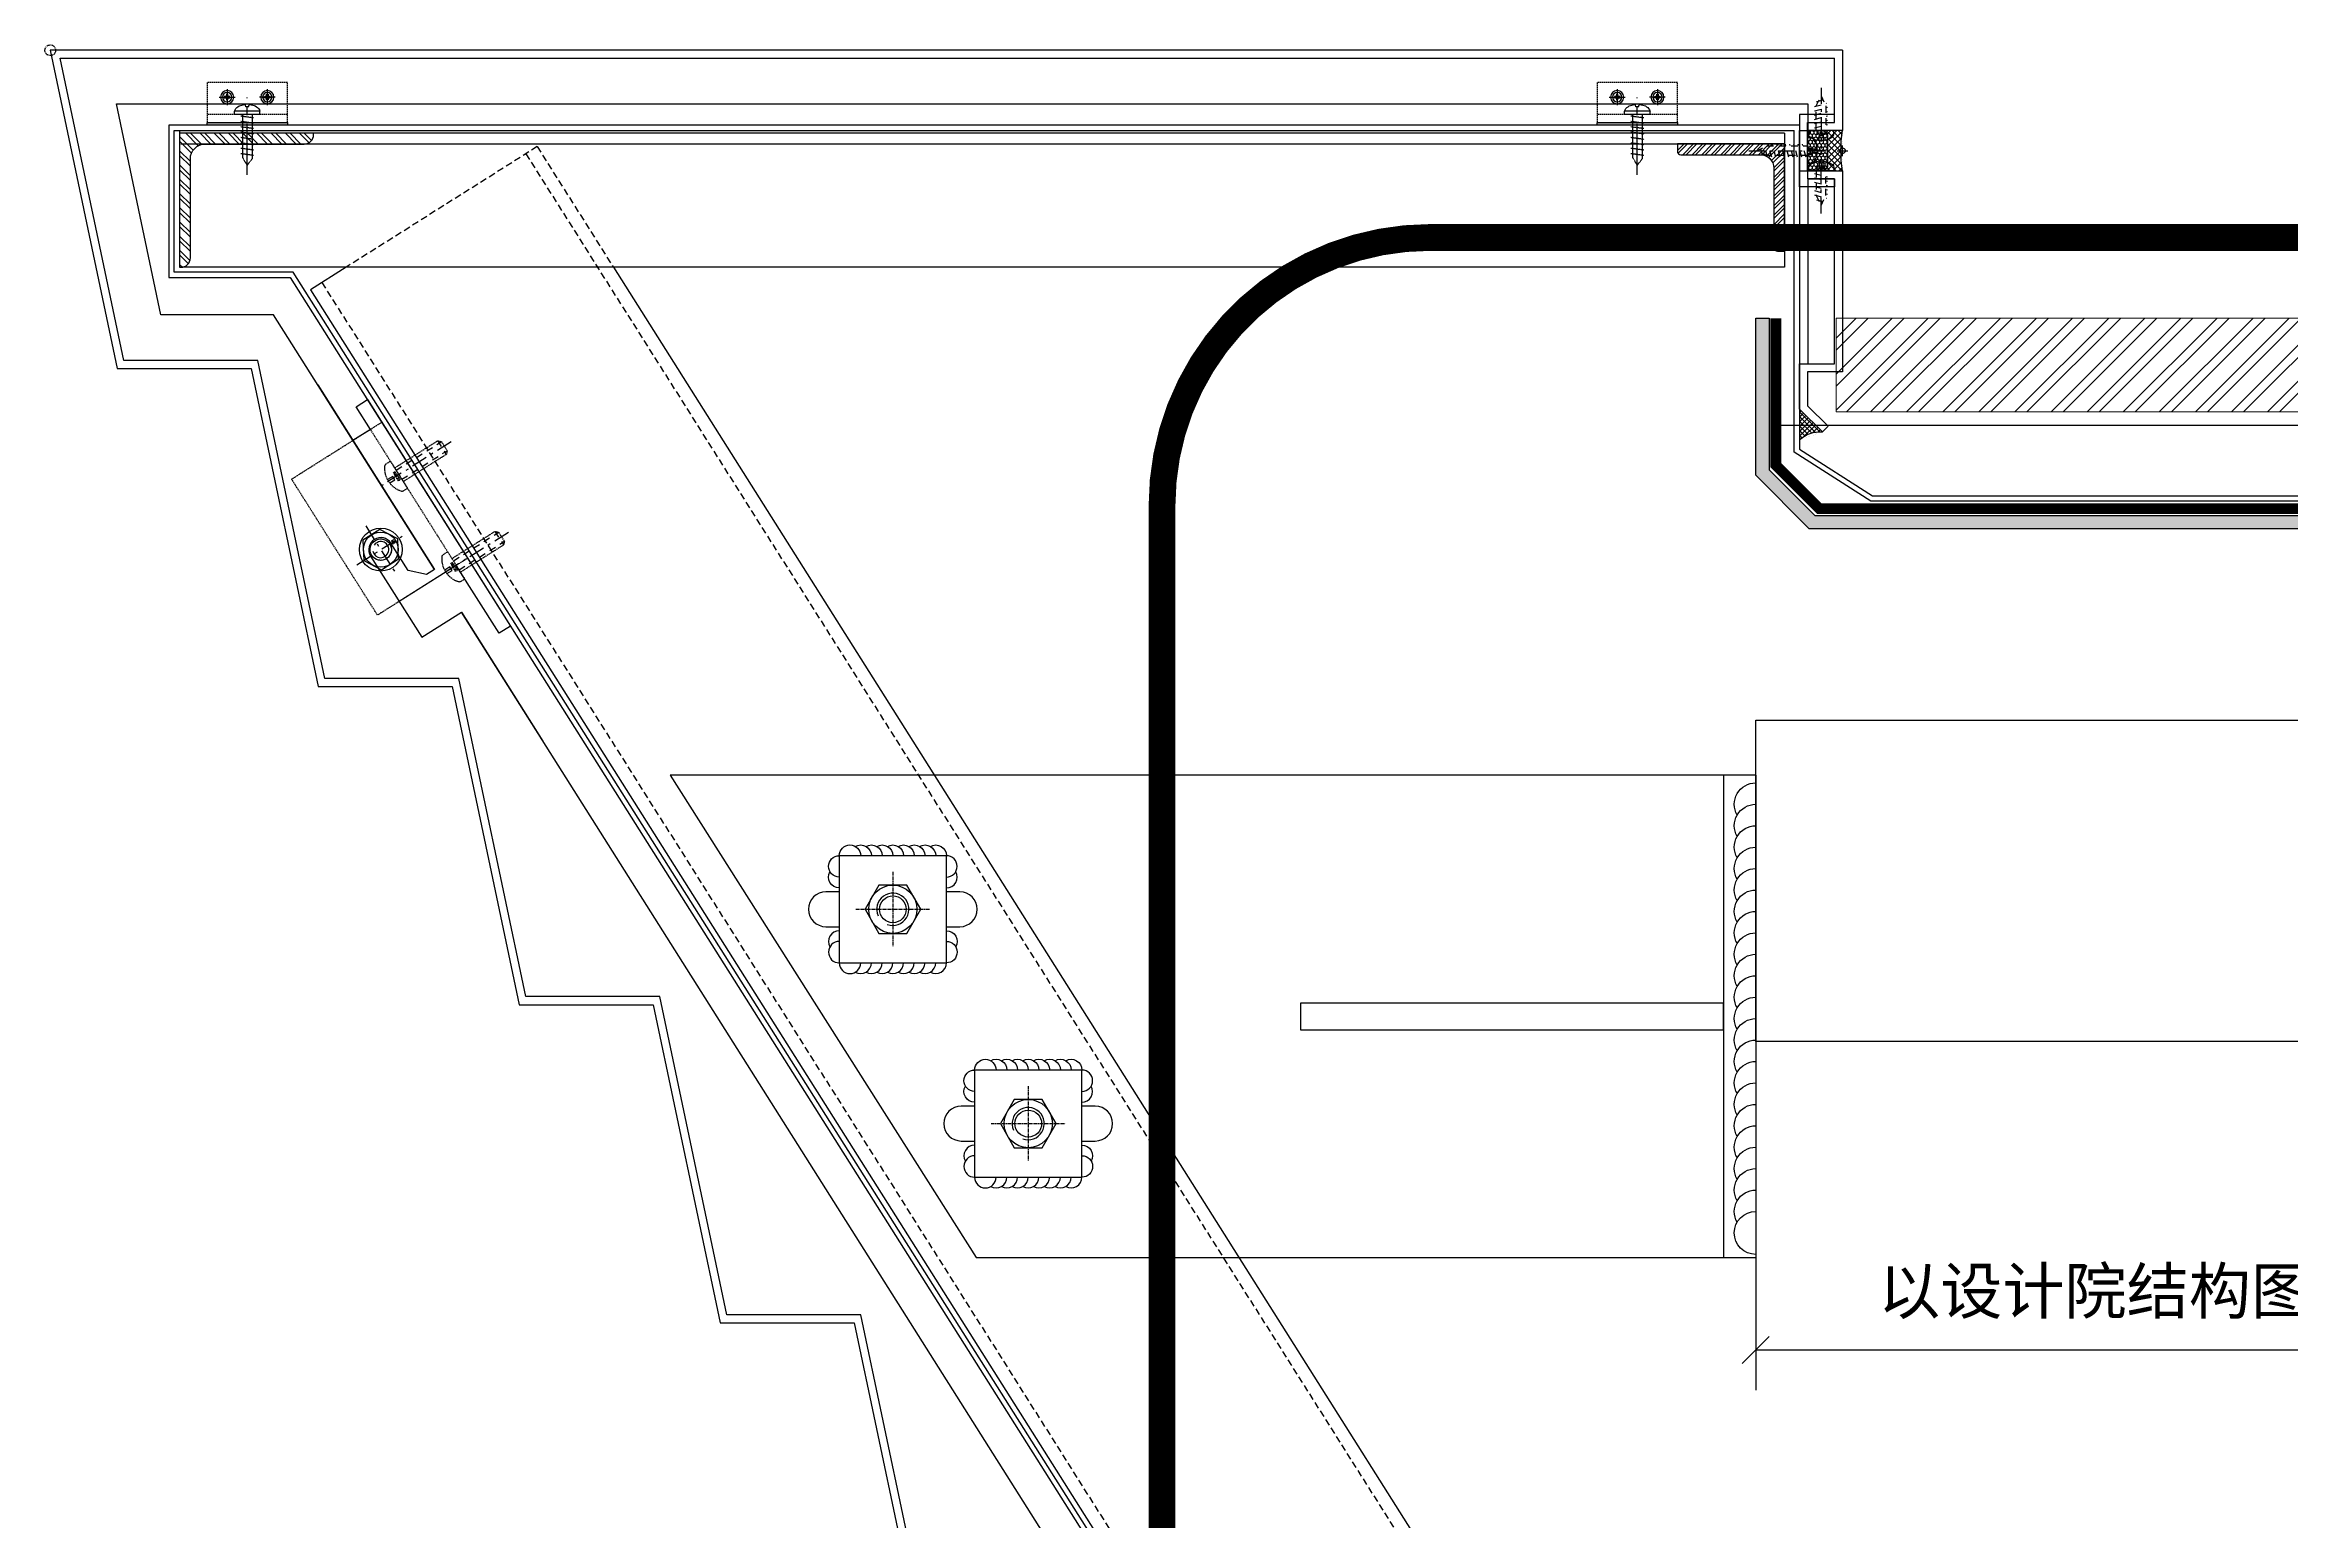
# Model space of a CAD drawing. Header units: millimetres. Extents: x 0 to 119933, y -45162 to 41221.
# Drawn here: x 35832 to 36670, y 6848 to 7399 of the extents above; entities that cross this region are included whole.
import ezdxf
from ezdxf.enums import TextEntityAlignment as Align

# ---------------------------------------------------------------- set-up
doc = ezdxf.new("R2010")
doc.units = ezdxf.units.MM
for name, pattern in [('( Dashed )', [0.75, 0.5, -0.25]), ('ACAD_ISO04W100', [30, 24, -3, 0, -3]), ('CENTER', [2, 1.25, -0.25, 0.25, -0.25]), ('CENTER-PISA', [11, 6, -2, 1, -2]), ('CENTER2', [28.575, 19.05, -3.175, 3.175, -3.175]), ('DASHED2', [9.525, 6.35, -3.175]), ('FT_HIDDEN', [3, 1.5, -1.5]), ('HIDDEN', [0.375, 0.25, -0.125]), ('HIDDEN-PISA', [4.5, 2.5, -2]), ('HIDDEN2', [0.1875, 0.125, -0.0625])]:
    doc.linetypes.add(name, pattern=pattern)
doc.layers.get('DEFPOINTS').update_dxf_attribs({"color": 166})
doc.layers.add('_EDO-CONCRETE-VIEW', color=54, linetype='Continuous', lineweight=18)
for name, color, linetype in [('A-Metal', 5, 'Continuous'), ('A-Profiles', 3, 'Continuous'), ('A-Waterproof', 4, 'Continuous'), ('AIX', 9, 'CENTER'), ('AXIS', 1, 'ACAD_ISO04W100'), ('BOLT', 32, 'Continuous'), ('CASTFIX', 1, 'Continuous'), ('CW', 4, 'Continuous'), ('F-Alum', 4, 'Continuous'), ('F-Bolt', 32, 'Continuous'), ('F-hatch', 8, 'Continuous'), ('F-Misc', 8, 'Continuous'), ('F-SSTEEL', 3, 'Continuous'), ('F-steel', 3, 'Continuous'), ('F_ALUM', 4, 'Continuous'), ('F_CONC', 7, 'Continuous'), ('F_FIXS', 1, 'Continuous'), ('F_GRID', 1, 'ACAD_ISO04W100'), ('F_HTCH', 9, 'Continuous'), ('F_SEAL', 8, 'Continuous'), ('F_STEL', 3, 'Continuous'), ('Hatch', 8, 'Continuous'), ('HIDDEN', 1, 'HIDDEN'), ('SC', 6, 'Continuous'), ('STEEL', 3, 'Continuous'), ('TC', 4, 'Continuous'), ('WELDING VW', 8, 'Continuous')]:
    doc.layers.add(name, color=color, linetype=linetype)
doc.styles.add('Arial', font='arial.ttf')
doc.styles.add('ROMANS', font='simplex.shx', dxfattribs={"width": 0.8, "bigfont": 'hztxt.shx'})
doc.dimstyles.new('10x of Arup4', dxfattribs={"dimscale": 10, "dimtxt": 1.7, "dimasz": 1, "dimexe": 1.5, "dimexo": 1.5, "dimgap": 1, "dimtad": 1, "dimdec": 1, "dimdsep": 46, "dimtxsty": 'Arial', "dimblk": 'OBLIQUE', "dimcen": 0, "dimclrd": 1, "dimclre": 1, "dimclrt": 7, "dimadec": 0, "dimazin": 0, "dimtfac": 1, "dimtdec": 1, "dimtix": 1, "dimtofl": 0, "dimtmove": 2, "dimatfit": 3, "dimfxl": 5, "dimtfill": 1, "dimtolj": 1, "dimtzin": 0, "dimlwd": -1, "dimlwe": -1, "dimarcsym": 0})

# ---------------------------------------------------------------- blocks, each defined once
blk = doc.blocks.new('M6x20_Pan')
at = {"color": 8, "linetype": 'HIDDEN-PISA'}
for p, q in [((0, 2), (20, 2)), ((19, -3), (19, 3)), ((0, -2), (20, -2))]:
    blk.add_line(p, q, dxfattribs=at)
at = {"color": 0, "linetype": 'ByBlock'}
blk.add_lwpolyline([(0, 6), (-1.84, 6, 0.227103), (-2.62, 5.63, 0.35235), (-2.62, -5.63, 0.227103), (-1.84, -6), (0, -6)], format="xyb", close=True, dxfattribs=at)
at = {"color": 8, "linetype": 'HIDDEN-PISA'}
blk.add_lwpolyline([(-4.57, 0.75), (-2.3, 0.75), (-2.3, -0.75), (-4.57, -0.75)], dxfattribs=at)
at = {"color": 8, "linetype": 'ByBlock'}
blk.add_lwpolyline([(0, -3), (19, -3), (20, -2), (20, 2), (19, 3), (0, 3)], dxfattribs=at)
at = {"layer": 'AXIS', "color": 8, "linetype": 'CENTER-PISA'}
blk.add_line((23, 0), (-7.6, 0), dxfattribs=at)
at = {"layer": 'DEFPOINTS', "color": 8, "style": 'ROMANS', "width": 0.8}
blk.add_text('M6x20', height=1, rotation=90, dxfattribs=at).set_placement((-1, 0), align=Align.MIDDLE)
blk = doc.blocks.new('A$C061C2369')
at = {"layer": 'F_ALUM', "color": 8, "linetype": 'HIDDEN'}
blk.add_line((-40, -5), (20, -5), dxfattribs=at)
at = {"layer": 'F_ALUM'}
for points in [[(-40, -5), (-50, -5), (-50, 0), (50, 0), (50, -5), (20, -5)], [(-40, -5), (-40, -12.67)], [(20, -5), (20, -30.17)]]:
    blk.add_lwpolyline(points, dxfattribs=at)
at = {"layer": 'F_ALUM', "color": 8, "linetype": 'HIDDEN'}
blk.add_lwpolyline([(-40, 0), (20, 0), (20, -39.76), (-40, -39.76)], close=True, dxfattribs=at)
at = {"layer": 'F_FIXS', "color": 8, "linetype": 'HIDDEN', "xscale": -0.9999999999999998, "rotation": 270}
for p in [(-20, -5), (20, -5)]:
    blk.add_blockref('M6x20_Pan', p, dxfattribs=at)
blk = doc.blocks.new('M8_Nut_Plan')
at = {"color": 0, "linetype": 'ByBlock', "flags": 128}
blk.add_lwpolyline([(6.5, 3.75), (0, 7.51), (-6.5, 3.75), (-6.5, -3.75), (0, -7.51), (6.5, -3.75)], close=True, dxfattribs=at)
at = {"color": 0, "linetype": 'ByBlock'}
for radius in [6.5, 4]:
    blk.add_circle((0, 0), radius, dxfattribs=at)
at = {"color": 8, "linetype": 'ByBlock'}
blk.add_arc((0, 0), 3, 247.5, 202.5, dxfattribs=at)
at = {"layer": 'AXIS', "color": 8, "linetype": 'CENTER-PISA'}
for p, q in [((0, -10.51), (0, 10.51)), ((-10.51, 0), (10.51, 0))]:
    blk.add_line(p, q, dxfattribs=at)
at = {"layer": 'DEFPOINTS', "color": 8, "linetype": 'ByBlock', "style": 'ROMANS', "width": 0.8}
blk.add_text('M8', height=1, dxfattribs=at).set_placement((0, 5.5), align=Align.MIDDLE)
blk = doc.blocks.new('A$C56B8360A')
at = {"layer": 'BOLT', "linetype": 'FT_HIDDEN'}
blk.add_circle((0, 0), 4, dxfattribs=at)
at = {"layer": 'F_ALUM'}
blk.add_lwpolyline([(13, 64.55), (13, -17), (9.5, -17), (4.5, -12), (4.5, 0, 1), (-4.5, 0), (-4.5, -35.76), (13, -35.76), (13, -92.7)], format="xyb", dxfattribs=at)
at = {"layer": 'F_FIXS'}
blk.add_circle((0, 0), 8, dxfattribs=at)
at = {"layer": 'F_FIXS', "rotation": 270}
blk.add_blockref('M8_Nut_Plan', (0, 0), dxfattribs=at)
blk = doc.blocks.new('ding1')
at = {"layer": 'CASTFIX', "color": 8, "linetype": 'HIDDEN2'}
for p, q in [((1212.88, -4181.86), (1214.68, -4178.92)), ((1212.88, -4197.92), (1212.88, -4181.86)), ((1214.68, -4178.92), (1216.48, -4181.34)), ((1216.48, -4197.92), (1216.48, -4181.34)), ((1217.08, -4182.62), (1212.28, -4183.27)), ((1217.08, -4184.62), (1212.28, -4185.27)), ((1217.08, -4186.62), (1212.28, -4187.27)), ((1217.08, -4188.62), (1212.28, -4189.27)), ((1217.08, -4190.62), (1212.28, -4191.27)), ((1217.08, -4192.62), (1212.28, -4193.27)), ((1217.08, -4194.62), (1212.28, -4195.27)), ((1217.08, -4196.62), (1212.28, -4197.27))]:
    blk.add_line(p, q, dxfattribs=at)
at = {"layer": 'CASTFIX', "color": 9, "linetype": 'CENTER2'}
blk.add_line((1214.68, -4175.42), (1214.68, -4204.3), dxfattribs=at)
at = {"layer": 'CASTFIX'}
for p, q in [((1209.93, -4197.92), (1209.93, -4199.17)), ((1219.43, -4197.92), (1209.93, -4197.92)), ((1219.43, -4197.92), (1219.43, -4199.17)), ((1219.43, -4199.17), (1209.93, -4199.17)), ((1213.98, -4201.47), (1213.18, -4201.47)), ((1214.18, -4200.72), (1213.98, -4201.47)), ((1215.18, -4200.72), (1214.18, -4200.72)), ((1215.18, -4200.72), (1215.38, -4201.47)), ((1216.18, -4201.47), (1215.38, -4201.47))]:
    blk.add_line(p, q, dxfattribs=at)
for centre, start, end in [((1213.34, -4197.8), 201.91993, 267.50657), ((1216.02, -4197.8), 272.49343, 338.08007)]:
    blk.add_arc(centre, 3.68, start, end, dxfattribs=at)
blk = doc.blocks.new('A$C20BB5686')
at = {"layer": 'F-hatch'}
blk.add_hatch(color=256, dxfattribs=at).paths.add_polyline_path([(1, -15), (1, 15), (0, 15), (0, -15)])
at = {"linetype": '( Dashed )'}
blk.add_line((4.04, 15), (4.04, -15), dxfattribs=at)
blk.add_lwpolyline([(1, -15), (1, 15), (16, 15), (16, -15), (1, -15)], dxfattribs=at)
at = {"layer": 'F-hatch'}
blk.add_lwpolyline([(1, -15), (1, 15), (0, 15), (0, -15)], close=True, dxfattribs=at)
at = {"layer": 'F-Misc', "ltscale": 0.1}
for p, q in [((10.75, 8.55), (10.25, 8.55)), ((10.25, 8.55), (10.25, 8.25)), ((10.5, 10.45), (10.5, 4.55)), ((10.75, 8.25), (10.75, 8.55)), ((13.45, 7.5), (7.55, 7.5)), ((9.75, 7.75), (9.45, 7.75)), ((9.45, 7.75), (9.45, 7.25)), ((9.45, 7.25), (9.75, 7.25)), ((10.25, 6.75), (10.25, 6.45)), ((10.25, 6.45), (10.75, 6.45)), ((10.75, 6.45), (10.75, 6.75)), ((11.55, 7.75), (11.25, 7.75)), ((11.25, 7.25), (11.55, 7.25)), ((11.55, 7.25), (11.55, 7.75)), ((13.45, -7.5), (7.55, -7.5)), ((9.45, -7.25), (9.75, -7.25)), ((9.45, -7.75), (9.45, -7.25)), ((9.75, -7.75), (9.45, -7.75)), ((10.25, -6.45), (10.75, -6.45)), ((10.25, -6.75), (10.25, -6.45)), ((10.25, -8.55), (10.25, -8.25)), ((10.5, -10.45), (10.5, -4.55)), ((10.75, -6.45), (10.75, -6.75)), ((10.75, -8.25), (10.75, -8.55)), ((11.25, -7.25), (11.55, -7.25)), ((11.55, -7.75), (11.25, -7.75)), ((11.55, -7.25), (11.55, -7.75)), ((10.75, -8.55), (10.25, -8.55))]:
    blk.add_line(p, q, dxfattribs=at)
for centre, radius in [((10.5, 7.5), 2.45), ((10.5, 7.5), 1.75), ((10.5, -7.5), 2.45), ((10.5, -7.5), 1.75)]:
    blk.add_circle(centre, radius, dxfattribs=at)
for centre, start, end in [((9.75, 8.25), 270, 0), ((9.75, 6.75), 0, 90), ((11.25, 8.25), 180, 270), ((11.25, 6.75), 90, 180), ((9.75, -6.75), 270, 0), ((9.75, -8.25), 0, 90), ((11.25, -6.75), 180, 270), ((11.25, -8.25), 90, 180)]:
    blk.add_arc(centre, 0.5, start, end, dxfattribs=at)
at = {"layer": 'F-Misc', "ltscale": 0.1, "extrusion": (0, 0, -1), "xscale": -0.9999999999999999, "zscale": -0.9999999999999999, "rotation": 270}
blk.add_blockref('ding1', (4193.88, -1214.68), dxfattribs=at)
blk = doc.blocks.new('#10x19_Pan')
at = {"color": 8, "linetype": 'HIDDEN-PISA'}
for p, q in [((0.61, 2.4), (1.9, -2.4)), ((2.21, 2.4), (3.5, -2.4)), ((3.81, 2.4), (5.1, -2.4)), ((5.41, 2.4), (6.7, -2.4)), ((7.01, 2.4), (8.3, -2.4)), ((8.61, 2.4), (9.9, -2.4)), ((10.21, 2.4), (11.5, -2.4)), ((11.81, 2.4), (13.1, -2.4)), ((13.41, 2.4), (14.7, -2.4)), ((15.01, 2.4), (16.19, -2)), ((16.8, 1.71), (17.61, -1.33))]:
    blk.add_line(p, q, dxfattribs=at)
at = {"color": 0, "linetype": 'ByBlock'}
blk.add_lwpolyline([(0, 4.75), (-1.39, 4.75, 0.228537), (-2.17, 4.37, 0.349288), (-2.17, -4.37, 0.228537), (-1.39, -4.75), (0, -4.75)], format="xyb", close=True, dxfattribs=at)
at = {"color": 8, "linetype": 'HIDDEN-PISA'}
for points in [[(-3.66, 0.75), (-1.85, 0.75), (-1.85, -0.75), (-3.66, -0.75)], [(0, 1.79), (15.2, 1.79), (19, 0), (15.2, -1.79), (0, -1.79)]]:
    blk.add_lwpolyline(points, dxfattribs=at)
at = {"layer": 'AXIS', "color": 8, "linetype": 'CENTER-PISA'}
blk.add_line((21.99, 0), (-6.7, 0), dxfattribs=at)
at = {"layer": 'DEFPOINTS', "color": 8, "linetype": 'ByBlock', "style": 'ROMANS', "width": 0.8}
blk.add_text('#10x19', height=0.75, rotation=90, dxfattribs=at).set_placement((-1, 0), align=Align.MIDDLE)
blk = doc.blocks.new('#10x13_Pan')
at = {"color": 8, "linetype": 'HIDDEN-PISA'}
for p, q in [((1.01, 2.4), (2.3, -2.4)), ((2.61, 2.4), (3.9, -2.4)), ((4.21, 2.4), (5.5, -2.4)), ((5.81, 2.4), (7.1, -2.4)), ((7.41, 2.4), (8.7, -2.4)), ((9.01, 2.4), (10.19, -2)), ((10.8, 1.71), (11.61, -1.33))]:
    blk.add_line(p, q, dxfattribs=at)
at = {"color": 0, "linetype": 'ByBlock'}
blk.add_lwpolyline([(0, 4.75), (-1.39, 4.75, 0.228537), (-2.17, 4.37, 0.349288), (-2.17, -4.37, 0.228537), (-1.39, -4.75), (0, -4.75)], format="xyb", close=True, dxfattribs=at)
at = {"color": 8, "linetype": 'HIDDEN-PISA'}
for points in [[(-3.66, 0.75), (-1.85, 0.75), (-1.85, -0.75), (-3.66, -0.75)], [(0, 1.79), (9.2, 1.79), (13, 0), (9.2, -1.79), (0, -1.79)]]:
    blk.add_lwpolyline(points, dxfattribs=at)
at = {"layer": 'AXIS', "color": 8, "linetype": 'CENTER-PISA'}
blk.add_line((15.99, 0), (-6.7, 0), dxfattribs=at)
at = {"layer": 'DEFPOINTS', "color": 8, "linetype": 'ByBlock', "style": 'ROMANS', "width": 0.8}
blk.add_text('#10x13', height=0.75, rotation=90, dxfattribs=at).set_placement((-1, 0), align=Align.MIDDLE)
blk = doc.blocks.new('EA040x040x04')
at = {"color": 0}
blk.add_lwpolyline([(0, 40), (0, 0), (40, 0), (40, 2.67, 0.414214), (38.67, 4), (9, 4, -0.414214), (4, 9), (4, 38.67, 0.414214), (2.67, 40)], format="xyb", close=True, dxfattribs=at)
blk = doc.blocks.new('L50x4')
at = {"layer": 'TC'}
h = blk.add_hatch(dxfattribs=at)
h.set_pattern_fill('ANSI32', color=256, scale=10, style=0)
h.set_pattern_definition([(45, (-639.048, -508.826), (-2.65165, 2.65165), []), (45, (-637.2803, -508.826), (-2.65165, 2.65165), [])])
h.paths.add_polyline_path([(4, 46.5, 0.414214), (0.5, 50), (0, 50), (0, 0), (50, 0), (50, 0.5, 0.414214), (46.5, 4), (9, 4, -0.414214), (4, 9)])
at = {"layer": 'STEEL'}
blk.add_lwpolyline([(0, 0), (0, 50), (0.5, 50, -0.414214), (4, 46.5), (4, 9.5, 0.414214), (9.5, 4), (46.5, 4, -0.414214), (50, 0.5), (50, 0)], format="xyb", close=True, dxfattribs=at)
blk = doc.blocks.new('*U372')
at = {"layer": 'AIX'}
for p, q in [((0, -13.78), (0, 13.78)), ((-14, 0), (14, 0))]:
    blk.add_line(p, q, dxfattribs=at)
at = {"layer": 'SC'}
blk.add_lwpolyline([(9, 5.2), (0, 10.39), (-9, 5.2), (-9, -5.2), (0, -10.39), (9, -5.2)], close=True, dxfattribs=at)
for radius in [9, 5]:
    blk.add_circle((0, 0), radius, dxfattribs=at)
blk.add_arc((0, 0), 6, 339.93868, 294.24249, dxfattribs=at)
blk = doc.blocks.new('*U373')
at = {"layer": 'WELDING VW'}
for centre, end in [((4, 0), 180), ((8, 0), 120)]:
    blk.add_arc(centre, 4, 0, end, dxfattribs=at)
blk = doc.blocks.new('*U374')
at = {"layer": 'WELDING VW'}
for centre, start in [((4, 0), 180), ((8, 0), 240), ((12, 0), 240), ((16, 0), 240), ((20, 0), 240), ((24, 0), 240), ((28, 0), 240), ((32, 0), 240), ((36, 0), 240)]:
    blk.add_arc(centre, 4, start, 0, dxfattribs=at)
blk = doc.blocks.new('*U299')
at = {"layer": 'WELDING VW'}
for centre, start in [((4, 0), 180), ((8, 0), 240), ((12, 0), 240), ((16, 0), 240), ((20, 0), 240), ((24, 0), 240), ((28, 0), 240), ((32, 0), 240), ((36, 0), 240), ((40, 0), 240), ((44, 0), 240), ((48, 0), 240), ((52, 0), 240), ((56, 0), 240), ((60, 0), 240), ((64, 0), 240), ((68, 0), 240), ((72, 0), 240), ((76, 0), 240), ((80, 0), 240), ((84, 0), 240)]:
    blk.add_arc(centre, 4, start, 0, dxfattribs=at)
blk = doc.blocks.new('_OBLIQUE')
at = {"color": 0, "linetype": 'ByBlock'}
blk.add_line((-0.5, -0.5), (0.5, 0.5), dxfattribs=at)
blk = doc.blocks.new('*D318')
at = {"color": 1, "linetype": 'Continuous', "transparency": 16777216}
for p, q in [((36470.07, 7012.47), (36470.07, 6897.33)), ((36770.07, 7012.47), (36770.07, 6897.33)), ((36470.07, 6912.33), (36770.07, 6912.33))]:
    blk.add_line(p, q, dxfattribs=at)
at = {"layer": 'DEFPOINTS', "color": 0, "transparency": 16777216}
for p in [(36470.07, 7027.47, 0.03), (36770.07, 7027.47, 0.03), (36770.07, 6912.33)]:
    blk.add_point(p, dxfattribs=at)
at = {"color": 1, "transparency": 16777216, "xscale": 10, "yscale": 10, "zscale": 10, "rotation": 180}
blk.add_blockref('_OBLIQUE', (36470.07, 6912.33), dxfattribs=at)
at = {"color": 1, "transparency": 16777216, "xscale": 10, "yscale": 10, "zscale": 10}
blk.add_blockref('_OBLIQUE', (36770.07, 6912.33), dxfattribs=at)
at = {"color": 7, "transparency": 16777216, "insert": (36620.07, 6933.35), "char_height": 17, "attachment_point": 5, "style": 'Arial', "bg_fill": 3, "box_fill_scale": 1.1, "bg_fill_color": 256, "bg_fill_true_color": 13158600, "bg_fill_transparency": 0}
blk.add_mtext('\\A1;{\\fMicrosoft YaHei|b0|i0|c134|p34;以设计院结构图为准}', dxfattribs=at)

msp = doc.modelspace()

# ---------------------------------------------------------------- hatches: boundary and pattern name
at = {"layer": 'A-Profiles'}
h = msp.add_hatch(color=252, dxfattribs=at)
h.dxf.hatch_style = 1
h.paths.add_polyline_path([(36470.07, 7238.81), (36470.07, 7297.45), (36475.07, 7297.45), (36475.07, 7240.89), (36492.14, 7223.81), (36800.07, 7223.81), (36800.07, 7218.81), (36490.07, 7218.81)])
at = {"layer": 'F_HTCH'}
h = msp.add_hatch(dxfattribs=at)
h.set_pattern_fill('STEEL', color=256, scale=20)
h.set_pattern_definition([(45, (-285386.2832, 75939.4337), (-1.767766953, 1.767766953), []), (45, (-285386.2832, 75940.6837), (-1.767766953, 1.767766953), [])])
edge = h.paths.add_edge_path()
edge.add_line((36480.82, 7322.48), (36480.82, 7362.48))
edge.add_line((36480.82, 7362.48), (36440.82, 7362.48))
edge.add_line((36440.82, 7362.48), (36440.82, 7359.82))
edge.add_arc((36442.15, 7359.82), 1.33, 180, 270)
edge.add_line((36442.15, 7358.48), (36471.82, 7358.48))
edge.add_arc((36471.82, 7353.48), 5, 0, 90, ccw=False)
edge.add_line((36476.82, 7353.48), (36476.82, 7323.82))
edge.add_arc((36478.15, 7323.82), 1.33, 180, 270)
edge.add_line((36478.15, 7322.48), (36480.82, 7322.48))
at = {"layer": 'F_SEAL'}
h = msp.add_hatch(dxfattribs=at)
h.set_pattern_fill('HONEY', color=256, scale=0.25, angle=-90)
h.set_pattern_definition([(270, (36504.847, 7356.4658), (0.687408, -1.190625), [0.79375, -1.5875]), (30, (36504.847, 7356.4658), (0.687408, 1.190625), [0.79375, -1.5875]), (330, (36504.847, 7356.4658), (1.374815, -3e-09), [-1.5875, 0.79375])])
edge = h.paths.add_edge_path()
edge.add_line((36496.85, 7354.47), (36496.85, 7365.47))
edge.add_arc((36494.85, 7365.47), 2, 0, 90)
edge.add_line((36494.85, 7367.47), (36491.44, 7367.47))
edge.add_arc((36491.44, 7365.47), 2, 90, 180)
edge.add_line((36489.44, 7365.47), (36489.44, 7354.47))
edge.add_arc((36491.44, 7354.47), 2, 180, 270)
edge.add_line((36491.44, 7352.47), (36494.85, 7352.47))
edge.add_arc((36494.85, 7354.47), 2, 270, 360)
h = msp.add_hatch(dxfattribs=at)
h.set_pattern_fill('ANSI37', color=8, scale=0.5, angle=-90)
h.set_pattern_definition([(315, (36502.847, 7356.4658), (1.12253, 1.12253), []), (45, (36502.847, 7356.4658), (-1.12253, 1.12253), [])])
edge = h.paths.add_edge_path()
edge.add_arc((36546.78, 7359.97), 44.93, 170.39089, 189.60911, ccw=False)
edge.add_line((36502.48, 7367.47), (36494.85, 7367.47))
edge.add_arc((36494.85, 7365.47), 2, 0, 90, ccw=False)
edge.add_line((36496.85, 7365.47), (36496.85, 7354.47))
edge.add_arc((36494.85, 7354.47), 2, -90, 0, ccw=False)
edge.add_line((36494.85, 7352.47), (36502.48, 7352.47))
h = msp.add_hatch(dxfattribs=at)
h.set_pattern_fill('ANSI37', color=8, scale=10)
h.set_pattern_definition([(45, (-235298.7615, 75945.4687), (-0.8838834765, 0.8838834765), []), (135, (-235298.7615, 75945.4687), (-0.8838834765, -0.8838834765), [])])
edge = h.paths.add_edge_path()
edge.add_line((36486.44, 7263.5), (36486.44, 7252))
edge.add_arc((36493.93, 7244.37), 10.69, 84.65621, 134.48058, ccw=False)
edge.add_line((36494.93, 7255.01), (36486.44, 7263.5))
at = {"layer": 'Hatch'}
h = msp.add_hatch(dxfattribs=at)
h.set_pattern_fill('ANSI32', color=256)
h.set_pattern_definition([(45, (-3122515.967, -106718.716), (-6.73519209, 6.73519209), []), (45, (-3122511.477, -106718.716), (-6.73519209, 6.73519209), [])])
h.paths.add_polyline_path([(36500.08, 7297.45), (36500.08, 7262.45), (36825.24, 7262.45), (36825.24, 7297.45)])

# ---------------------------------------------------------------- linework, layer by layer
at = {"layer": '_EDO-CONCRETE-VIEW', "elevation": 0}
msp.add_lwpolyline([(36825.24, 7297.45), (36500.08, 7297.45), (36500.08, 7262.45), (36825.24, 7262.45)], close=True, dxfattribs=at)
at = {"layer": 'A-Metal', "elevation": 0}
msp.add_lwpolyline([(37175.08, 7257.45), (37125.08, 7257.45, 0.414214), (37115.08, 7247.45), (37115.08, 7179.51), (36815.08, 7179.51), (36815.08, 7247.45, 0.414214), (36805.08, 7257.45), (36477.57, 7257.45)], format="xyb", dxfattribs=at)
at = {"layer": 'A-Profiles', "elevation": 0}
msp.add_lwpolyline([(36470.07, 7238.81), (36470.07, 7297.45), (36475.07, 7297.45), (36475.07, 7240.89), (36492.14, 7223.81), (36800.07, 7223.81), (36800.07, 7218.81), (36490.07, 7218.81)], close=True, dxfattribs=at)
at = {"layer": 'A-Waterproof', "color": 4, "linetype": 'DASHED2', "ltscale": 100, "const_width": 4, "elevation": 0}
msp.add_lwpolyline([(36802.07, 7151.61), (36802.07, 7226.31), (36493.88, 7226.31), (36477.57, 7242.63), (36477.57, 7297.45)], dxfattribs=at)
at = {"layer": 'CW'}
for points in [[(36502.48, 7397.47), (35833.71, 7397.47), (35858.71, 7278.72), (35908.71, 7278.72), (35933.71, 7159.97), (35983.71, 7159.97), (36008.71, 7041.22), (36058.71, 7041.22), (36083.71, 6922.47), (36133.71, 6922.47), (36158.71, 6803.72)], [(36161.15, 6806.72), (36136.15, 6925.47), (36086.15, 6925.47), (36061.15, 7044.22), (36011.15, 7044.22), (35986.15, 7162.97), (35936.15, 7162.97), (35911.15, 7281.72), (35861.15, 7281.72), (35837.41, 7394.47), (36499.48, 7394.47)]]:
    msp.add_lwpolyline(points, dxfattribs=at)
at = {"layer": 'DEFPOINTS', "color": 8, "linetype": 'CENTER'}
msp.add_circle((35833.71, 7397.47), 2, dxfattribs=at)
at = {"layer": 'F-Alum', "color": 8, "linetype": 'HIDDEN', "ltscale": 10}
for p, q in [((36015.39, 7361.5), (35944.09, 7316.47)), ((36011.16, 7358.83), (36637.29, 6367.47)), ((36015.39, 7361.5), (36043.83, 7316.47)), ((35935.07, 7310.77), (36530.84, 6367.47))]:
    msp.add_line(p, q, dxfattribs=at)
at = {"layer": 'F-SSTEEL'}
for p, q in [((35881.98, 7367.47), (35881.98, 7317.47)), ((36480.82, 7366.47), (35881.98, 7366.47)), ((36480.82, 7362.47), (35882.4, 7362.47)), ((36480.82, 7366.47), (36480.82, 7316.47)), ((36480.82, 7316.47), (35881.98, 7316.47)), ((35944.09, 7316.47), (35930.84, 7308.1)), ((36043.83, 7316.47), (36643.2, 6367.47)), ((35930.84, 7308.1), (36524.93, 6367.47)), ((36458.07, 7126.83, 0), (36458.07, 6946.83, 0)), ((36470.07, 7126.83, 0), (36470.07, 6946.83, 0))]:
    msp.add_line(p, q, dxfattribs=at)
at = {"layer": 'F-SSTEEL', "elevation": 0}
msp.add_lwpolyline([(36470.07, 7126.83), (36065.07, 7126.83), (36179.17, 6946.83), (36470.07, 6946.83)], dxfattribs=at)
msp.add_lwpolyline([(36300.26, 7041.83), (36300.26, 7031.83), (36458.07, 7031.83), (36458.07, 7041.83)], close=True, dxfattribs=at)
at = {"layer": 'F-steel', "ltscale": 10, "elevation": 0}
for points in [[(36128.1, 7096.83), (36128.1, 7056.83), (36168.1, 7056.83), (36168.1, 7096.83)], [(36178.62, 7016.83), (36178.62, 6976.83), (36218.62, 6976.83), (36218.62, 7016.83)]]:
    msp.add_lwpolyline(points, close=True, dxfattribs=at)
for points in [[(36128.1, 7083.33), (36123.1, 7083.33, 1), (36123.1, 7070.33), (36128.1, 7070.33)], [(36168.1, 7070.33), (36173.1, 7070.33, 1), (36173.1, 7083.33), (36168.1, 7083.33)], [(36178.62, 7003.33), (36173.62, 7003.33, 1), (36173.62, 6990.33), (36178.62, 6990.33)], [(36218.62, 6990.33), (36223.62, 6990.33, 1), (36223.62, 7003.33), (36218.62, 7003.33)]]:
    msp.add_lwpolyline(points, format="xyb", dxfattribs=at)
at = {"layer": 'F_ALUM'}
msp.add_line((36489.48, 7377.47), (36489.48, 7367.47), dxfattribs=at)
for points, elevation in [([(36502.48, 7397.47), (36502.48, 7367.47), (36489.48, 7367.47), (36489.48, 7370.47), (36499.48, 7370.47), (36499.48, 7394.47)], 0), ([(35977.09, 7203.64), (35917.05, 7298.72), (35874.94, 7298.72), (35858.36, 7377.47), (36489.48, 7377.47)], 0), ([(36486.44, 7369.47), (35877.98, 7369.47), (35877.98, 7312.62), (35923.26, 7312.62), (36463.71, 6456.9), (36463.71, 6406.24), (36495.71, 6406.24), (36517.67, 6371.47), (36033.83, 6371.47), (36033.83, 6323.47), (36204, 6323.47), (36204, 6323.47), (36684.71, 6323.47)], -2.08), ([(36686.71, 6325.47), (36202, 6325.47), (36202, 6325.47), (36035.83, 6325.47), (36035.83, 6369.47), (36521.3, 6369.47), (36496.81, 6408.24), (36465.71, 6408.24), (36465.71, 6457.47), (35924.36, 7314.62), (35879.98, 7314.62), (35879.98, 7367.47), (36484.44, 7367.47)], -2.08), ([(36486.44, 7369.47), (36486.44, 7248.57), (36513.66, 7231.13), (36806.55, 7231.13), (36806.55, 7168.38), (36815.03, 7159.89), (36813.62, 7158.48), (36804.55, 7167.55), (36804.55, 7229.13), (36513.07, 7229.13), (36484.44, 7247.47), (36484.44, 7367.47)], 0), ([(36489.48, 7349.47), (36489.48, 7280.47)], 0), ([(36349.96, 6613.27), (35987.11, 7187.78)], 0)]:
    msp.add_lwpolyline(points, dxfattribs=dict(at, elevation=elevation))
at = {"layer": 'F_ALUM', "elevation": 0}
for points in [[(36489.44, 7352.47), (36489.44, 7370.47), (36499.48, 7370.47), (36499.48, 7373.47), (36486.44, 7373.47), (36486.44, 7352.47)], [(36489.44, 7367.47), (36489.44, 7349.47), (36499.48, 7349.47), (36499.48, 7346.47), (36486.44, 7346.47), (36486.44, 7367.47)], [(36499.48, 7349.47), (36489.48, 7349.47), (36489.48, 7352.47), (36502.48, 7352.47), (36502.48, 7277.47), (36489.44, 7277.47), (36489.44, 7264.74), (36497.05, 7257.14), (36494.93, 7255.01), (36486.44, 7263.5), (36486.44, 7280.47), (36499.48, 7280.47)]]:
    msp.add_lwpolyline(points, close=True, dxfattribs=at)
at = {"layer": 'F_CONC', "color": 5}
msp.add_lwpolyline([(37324.63, 7027.47), (36470.07, 7027.47), (36470.07, 7147.47), (37324.63, 7147.47)], dxfattribs=at)
at = {"layer": 'F_GRID', "elevation": 0}
for points in [[(36500.48, 7359.97), (36504.48, 7359.97)], [(36500.48, 7359.97), (36504.48, 7359.97)], [(36502.48, 7357.97), (36502.48, 7361.97)], [(36502.48, 7357.97), (36502.48, 7361.97)]]:
    msp.add_lwpolyline(points, dxfattribs=at)
at = {"layer": 'F_GRID'}
msp.add_circle((36502.48, 7359.97), 1, dxfattribs=at)
msp.add_circle((36502.48, 7359.97), 1, dxfattribs=at)
at = {"layer": 'F_SEAL', "elevation": 0}
msp.add_lwpolyline([(36496.85, 7354.47), (36496.85, 7365.47, 0.414214), (36494.85, 7367.47), (36491.44, 7367.47, 0.414214), (36489.44, 7365.47), (36489.44, 7354.47, 0.414214), (36491.44, 7352.47), (36494.85, 7352.47, 0.414214)], format="xyb", close=True, dxfattribs=at)
at = {"layer": 'F_SEAL', "color": 8}
for points, elevation in [([(36502.48, 7352.47, -0.084052), (36502.48, 7367.47), (36494.85, 7367.47, -0.414214), (36496.85, 7365.47), (36496.85, 7354.47, -0.414214), (36494.85, 7352.47)], 0), ([(36486.44, 7263.5), (36486.44, 7252, -0.220891), (36494.93, 7255.01)], -0.27)]:
    msp.add_lwpolyline(points, format="xyb", close=True, dxfattribs=dict(at, elevation=elevation))

# ---------------------------------------------------------------- block references
at = {"rotation": 32.27564434195386}
msp.add_blockref('A$C56B8360A', (35957.03, 7211.07), dxfattribs=at)
at = {"layer": 'F-Bolt', "rotation": 270}
for p in [(36148.1, 7076.83), (36198.62, 6996.83)]:
    msp.add_blockref('*U372', p, dxfattribs=at)
at = {"layer": 'F-Misc', "ltscale": 0.1, "xscale": -1, "rotation": 270.0000000469378}
for p in [(35907.2, 7369.47), (36425.88, 7369.47)]:
    msp.add_blockref('A$C20BB5686', p, dxfattribs=at)
at = {"layer": 'F_FIXS'}
for name, p, rotation in [('#10x13_Pan', (36494.46, 7367.47), 90), ('#10x19_Pan', (36489.44, 7359.97), 180)]:
    msp.add_blockref(name, p, dxfattribs=dict(at, rotation=rotation))
at = {"layer": 'F_FIXS', "xscale": -1, "rotation": 90}
msp.add_blockref('#10x13_Pan', (36494.46, 7352.47), dxfattribs=at)
at = {"layer": 'F_STEL', "rotation": 180}
msp.add_blockref('EA040x040x04', (36480.82, 7362.48), dxfattribs=at)
at = {"layer": 'Hatch', "xscale": -2, "yscale": 2, "zscale": 2, "rotation": 270}
msp.add_blockref('*U299', (36470.07, 6948.02, 0), dxfattribs=at)
at = {"layer": 'Hatch', "xscale": -1}
for name, p, rotation in [('*U374', (36128.1, 7096.83), 180), ('*U373', (36128.1, 7096.83), 90), ('*U373', (36168.1, 7056.83), 270), ('*U373', (36178.62, 7016.83), 90), ('*U374', (36178.62, 7016.83), 180), ('*U373', (36218.62, 6976.83), 270)]:
    msp.add_blockref(name, p, dxfattribs=dict(at, rotation=rotation))
at = {"layer": 'Hatch'}
for p, rotation in [((36168.1, 7096.83), 270), ((36128.1, 7056.83), 90), ((36218.62, 7016.83), 270), ((36178.62, 6976.83), 90)]:
    msp.add_blockref('*U373', p, dxfattribs=dict(at, rotation=rotation))
for p in [(36128.1, 7056.83), (36178.62, 6976.83)]:
    msp.add_blockref('*U374', p, dxfattribs=at)
at = {"layer": 'HIDDEN', "xscale": -1, "rotation": 180}
msp.add_blockref('L50x4', (35881.98, 7366.47), dxfattribs=at)
at = {"layer": 'HIDDEN', "rotation": 302.2756443419539}
msp.add_blockref('A$C061C2369', (35978.73, 7224.78), dxfattribs=at)

# ---------------------------------------------------------------- next in the draw order: dimensions: what is measured, and where the dimension line sits
dim = msp.add_linear_dim(base=(36770.07, 6912.33, -0.03), p1=(36470.07, 7027.47), p2=(36770.07, 7027.47), text='{\\fMicrosoft YaHei|b0|i0|c134|p34;以设计院结构图为准}', dimstyle='10x of Arup4')
dim.commit()
dim.dimension.update_dxf_attribs({"geometry": '*D318', "text_midpoint": (36620.07, 6933.35, -0.03)})

# ---------------------------------------------------------------- next in the draw order: linework, layer by layer
at = {"layer": 'DEFPOINTS', "color": 2, "linetype": 'CENTER', "ltscale": 100, "const_width": 10}
msp.add_lwpolyline([(36348.54, 7327.59), (37134.12, 7327.59, -0.414214), (37234.12, 7227.59), (37234.12, 6331.41, -0.414214), (37134.12, 6231.41), (36348.54, 6231.41, -0.414214), (36248.54, 6331.41), (36248.54, 7227.59, -0.414214)], format="xyb", close=True, dxfattribs=at)

doc.saveas('drawing.dxf')
